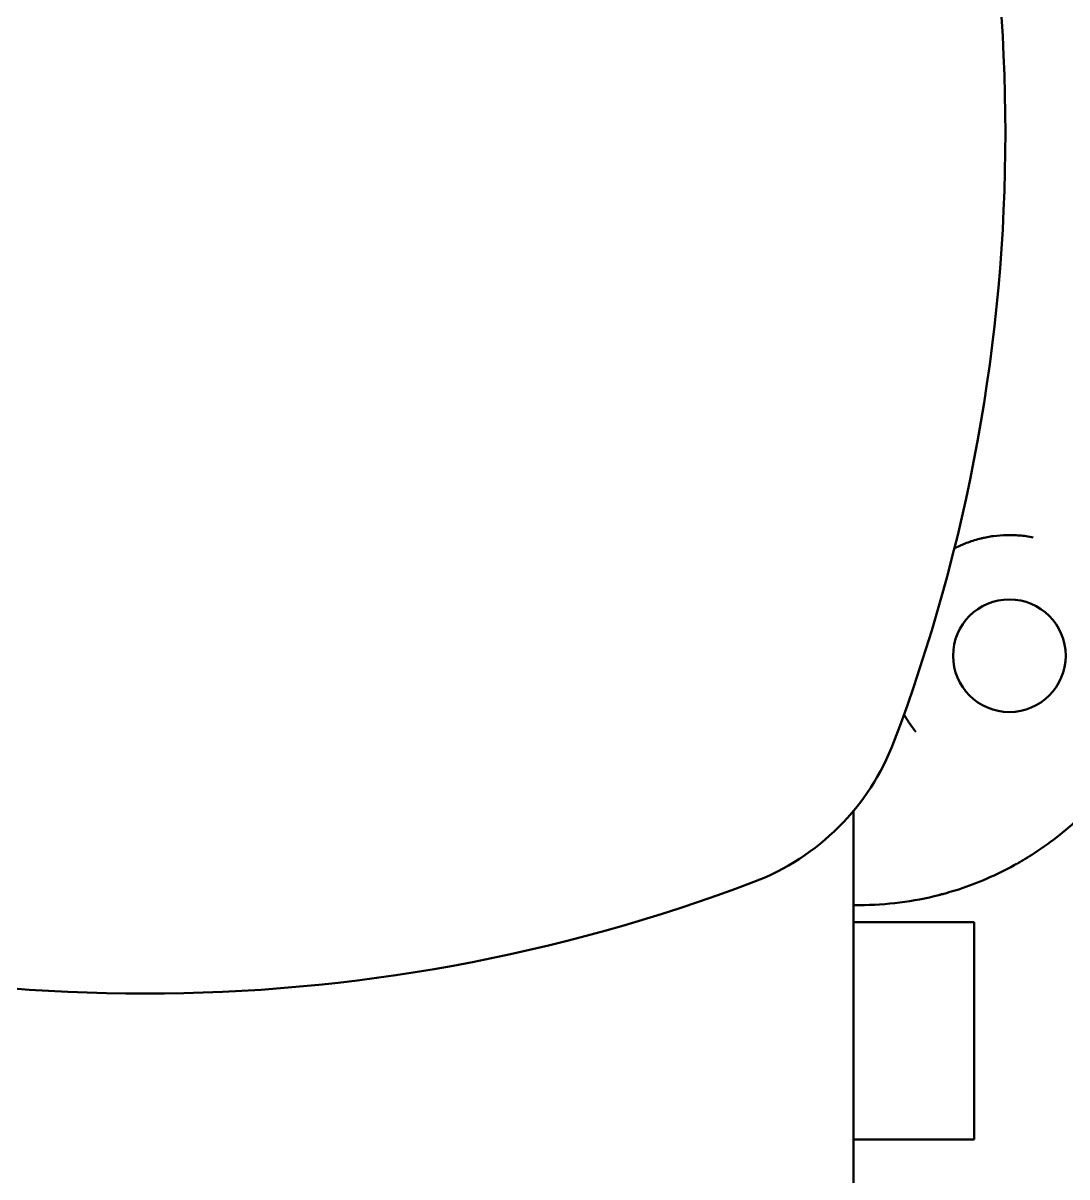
# Model space of a CAD drawing. Header units: millimetres. Extents: x 1510 to 10524, y 7125 to 13164.
# Drawn here: x 5006.68 to 5019.66, y 10926.2 to 10940.55 of the extents above; entities that cross this region are included whole.
import ezdxf

# ---------------------------------------------------------------- set-up
doc = ezdxf.new("R2010")
doc.units = ezdxf.units.MM
doc.header["$LTSCALE"] = 4
doc.layers.add('Visible (ISO)', color=7, linetype='Continuous', lineweight=50)

msp = doc.modelspace()

# ---------------------------------------------------------------- linework, layer by layer
at = {"layer": 'Visible (ISO)'}
for p, q in [((5017.009, 10930.751), (5017.009, 10923.559)), ((5017.081, 10929.581), (5017.009, 10929.581)), ((5018.509, 10929.367), (5017.009, 10929.367)), ((5018.509, 10926.667), (5018.509, 10929.367)), ((5018.509, 10926.667), (5017.009, 10926.667))]:
    msp.add_line(p, q, dxfattribs=at)
msp.add_circle((5018.949, 10932.681), 0.7, dxfattribs=at)
for centre, radius, start, end in [((4997.549, 10939.181), 21.35, 339.2294, 20.7706), ((5014.706, 10932.674), 3, 290.7706, 339.2294), ((5008.199, 10949.831), 21.35, 249.2294, 290.7706)]:
    msp.add_arc(centre, radius, start, end, dxfattribs=at)
for points, knots in [([(5019.246, 10934.152), (5019.186, 10934.164), (5019.129, 10934.172), (5019.047, 10934.178), (5019.021, 10934.18), (5018.983, 10934.181), (5018.964, 10934.181), (5018.942, 10934.181), (5018.931, 10934.181), (5018.926, 10934.181), (5018.924, 10934.181), (5018.922, 10934.181), (5018.922, 10934.181), (5018.862, 10934.18), (5018.806, 10934.176), (5018.725, 10934.165), (5018.699, 10934.161), (5018.66, 10934.153), (5018.641, 10934.15), (5018.619, 10934.145), (5018.608, 10934.142), (5018.603, 10934.141), (5018.6, 10934.14), (5018.599, 10934.14), (5018.541, 10934.126), (5018.487, 10934.11), (5018.41, 10934.081), (5018.384, 10934.071), (5018.347, 10934.056), (5018.329, 10934.047), (5018.308, 10934.038), (5018.297, 10934.033), (5018.293, 10934.03), (5018.29, 10934.029), (5018.289, 10934.028), (5018.28, 10934.024), (5018.272, 10934.02), (5018.265, 10934.016)], [0, 0, 0, 0, 0.0625, 0.0625, 0.09375, 0.09375, 0.109375, 0.1171875, 0.1210938, 0.1230469, 0.1240234, 0.1240234, 0.125, 0.125, 0.1875, 0.1875, 0.21875, 0.21875, 0.234375, 0.2421875, 0.2460938, 0.2480469, 0.2480469, 0.25, 0.25, 0.3125, 0.3125, 0.34375, 0.34375, 0.359375, 0.3671875, 0.3710937, 0.3730469, 0.3730469, 0.375, 0.375, 0.3841808, 0.3841808, 0.3841808, 0.3841808]), ([(5017.638, 10931.953), (5017.639, 10931.951), (5017.64, 10931.949), (5017.641, 10931.947), (5017.641, 10931.946), (5017.642, 10931.945), (5017.642, 10931.945), (5017.646, 10931.937), (5017.651, 10931.929), (5017.656, 10931.921), (5017.691, 10931.862), (5017.733, 10931.799), (5017.785, 10931.735)], [0.741901, 0.741901, 0.741901, 0.741901, 0.7480469, 0.7480469, 0.7480469, 0.75, 0.75, 0.75, 0.7791876, 0.7791876, 0.7791876, 1, 1, 1, 1]), ([(5020.464, 10931.448), (5020.33, 10931.235), (5020.175, 10931.034), (5020.002, 10930.849), (5019.974, 10930.819), (5019.944, 10930.788), (5019.915, 10930.758), (5019.9, 10930.743), (5019.885, 10930.729), (5019.87, 10930.714), (5019.854, 10930.699), (5019.839, 10930.684), (5019.824, 10930.67), (5019.641, 10930.498), (5019.441, 10930.342), (5019.227, 10930.206), (5019.192, 10930.183), (5019.155, 10930.161), (5019.119, 10930.14), (5019.101, 10930.129), (5019.082, 10930.118), (5019.064, 10930.108), (5019.055, 10930.102), (5019.046, 10930.097), (5019.036, 10930.092), (5019.032, 10930.089), (5019.027, 10930.087), (5019.022, 10930.084), (5019.018, 10930.082), (5019.013, 10930.079), (5019.008, 10930.077), (5018.79, 10929.957), (5018.559, 10929.856), (5018.318, 10929.777), (5018.277, 10929.764), (5018.237, 10929.752), (5018.196, 10929.74), (5018.176, 10929.734), (5018.155, 10929.728), (5018.135, 10929.723), (5018.125, 10929.72), (5018.114, 10929.717), (5018.104, 10929.715), (5018.099, 10929.713), (5018.094, 10929.712), (5018.089, 10929.71), (5018.083, 10929.709), (5018.078, 10929.708), (5018.073, 10929.706), (5017.756, 10929.625), (5017.422, 10929.581), (5017.081, 10929.581)], [0, 0, 0, 0, 0.1875, 0.1875, 0.1875, 0.21875, 0.21875, 0.21875, 0.234375, 0.234375, 0.234375, 0.25, 0.25, 0.25, 0.4375, 0.4375, 0.4375, 0.46875, 0.46875, 0.46875, 0.484375, 0.484375, 0.484375, 0.492188, 0.492188, 0.492188, 0.496094, 0.496094, 0.496094, 0.5, 0.5, 0.5, 0.6875, 0.6875, 0.6875, 0.71875, 0.71875, 0.71875, 0.734375, 0.734375, 0.734375, 0.742188, 0.742188, 0.742188, 0.746094, 0.746094, 0.746094, 0.75, 0.75, 0.75, 1, 1, 1, 1])]:
    msp.add_open_spline(points, degree=3, knots=knots, dxfattribs=at)

doc.saveas('drawing.dxf')
